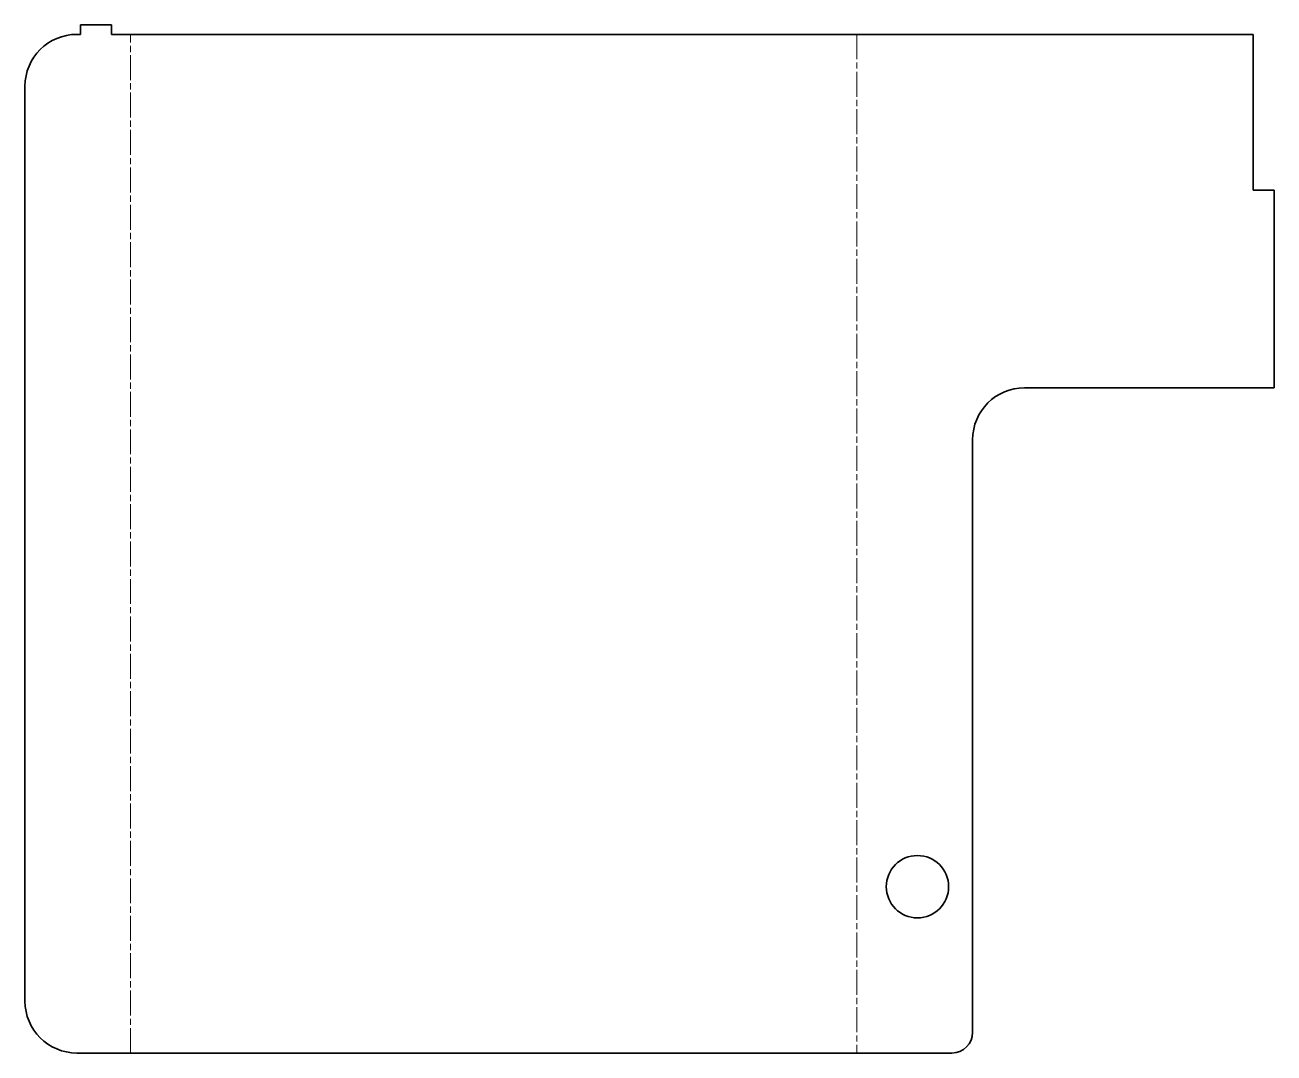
# Model space of a CAD drawing. Header units: inches. Extents: x 0 to 120, y 0 to 99.
import ezdxf

# ---------------------------------------------------------------- set-up
doc = ezdxf.new("R2010")
doc.units = ezdxf.units.IN
doc.header["$MEASUREMENT"] = 0
doc.linetypes.add('Chain', pattern=[13.68, 9.12, -1.14, 2.28, -1.14])
doc.layers.add('SIMUMAK Bend Centerline (ISO)', color=7, linetype='Chain', lineweight=9)
doc.layers.add('SIMUMAK Visible (ISO)', color=7, linetype='Continuous', lineweight=35)

# ---------------------------------------------------------------- blocks, each defined once
blk = doc.blocks.new('AMB-04-TALAIZMA01_Sheet_5_AMB-04-TALAIZMA01 (desplegada)')
at = {"layer": 'SIMUMAK Bend Centerline (ISO)', "ltscale": 0.263158}
for p, q in [((-49.95, -49.45), (-49.95, 48.55)), ((19.96, 48.55), (19.96, -49.45))]:
    blk.add_line(p, q, dxfattribs=at)
at = {"layer": 'SIMUMAK Visible (ISO)'}
for p, q in [((-54.75, 49.45), (-54.75, 48.55)), ((-51.75, 49.45), (-54.75, 49.45)), ((-51.75, 48.55), (-51.75, 49.45)), ((-55.09, 48.55), (-54.75, 48.55)), ((-51.75, 48.55), (58.09, 48.55)), ((58.09, 48.55), (58.09, 33.55)), ((-60.09, -44.45), (-60.09, 43.55)), ((60.09, 33.55), (58.09, 33.55)), ((60.09, 14.55), (60.09, 33.55)), ((36.09, 14.55), (60.09, 14.55)), ((31.09, -47.45), (31.09, 9.55)), ((29.09, -49.45), (-55.09, -49.45))]:
    blk.add_line(p, q, dxfattribs=at)
blk.add_circle((25.78, -33.45), 3, dxfattribs=at)
at = {"layer": 'SIMUMAK Visible (ISO)', "extrusion": (0, 0, -1)}
for centre, radius, start, end in [((55.09, 43.55), 5, 0, 90), ((55.09, -44.45), 5, 270, 360), ((-29.09, -47.45), 2, 180, 270)]:
    blk.add_arc(centre, radius, start, end, dxfattribs=at)
at = {"layer": 'SIMUMAK Visible (ISO)'}
blk.add_arc((36.09, 9.55), 5, 90, 180, dxfattribs=at)

msp = doc.modelspace()

# ---------------------------------------------------------------- block references
msp.add_blockref('AMB-04-TALAIZMA01_Sheet_5_AMB-04-TALAIZMA01 (desplegada)', (60.09, 49.45))

doc.saveas('drawing.dxf')
